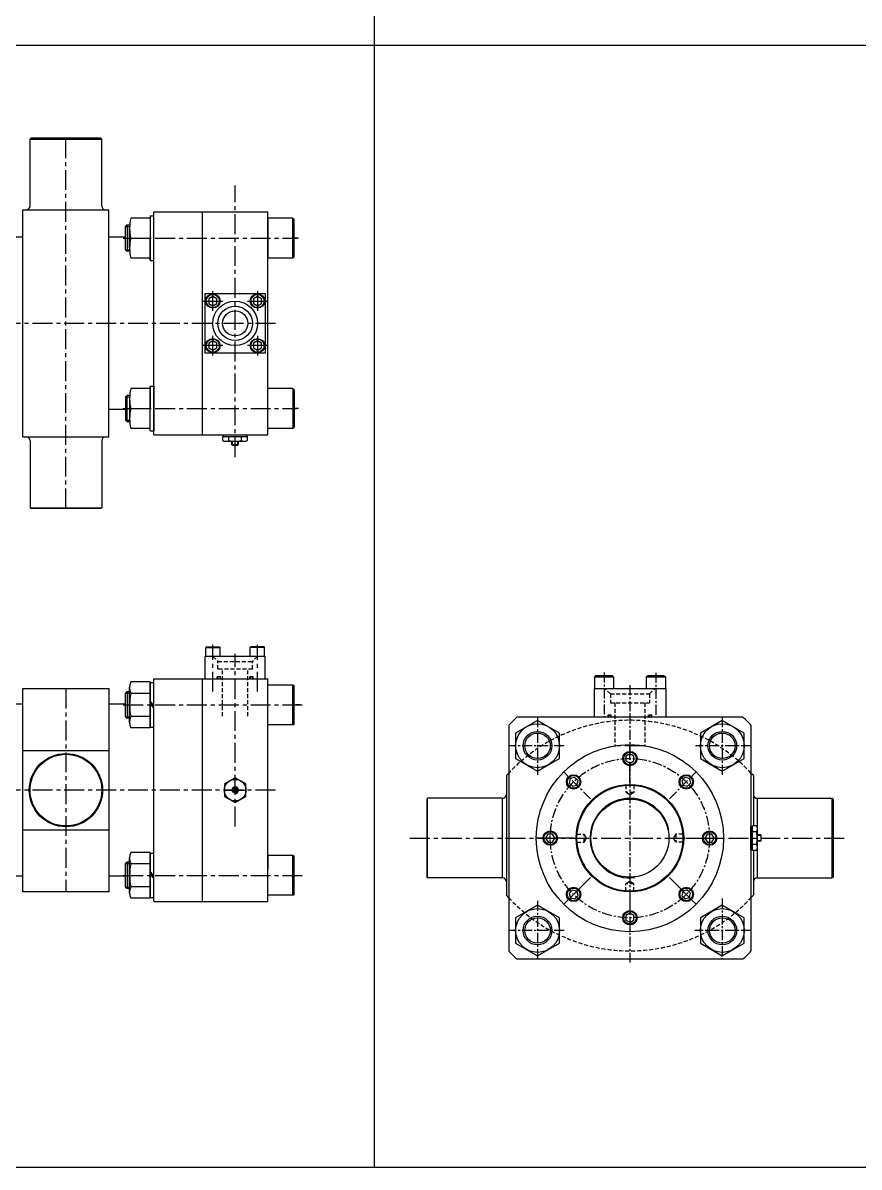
# Model space of a CAD drawing. Extents: x -819 to 9946, y 0 to 4813.
# Drawn here: x 3914 to 4964, y 0 to 1437 of the extents above; entities that cross this region are included whole.
import ezdxf

# ---------------------------------------------------------------- set-up
doc = ezdxf.new("R2010")
doc.units = 0
doc.header["$LTSCALE"] = 10
doc.header["$MEASUREMENT"] = 0
for name, pattern in [('CENTER', [2, 1.25, -0.25, 0.25, -0.25]), ('CENTERX2', [4, 2.5, -0.5, 0.5, -0.5]), ('HIDDENX2', [0.75, 0.5, -0.25])]:
    doc.linetypes.add(name, pattern=pattern)
doc.layers.get('0').update_dxf_attribs({"linetype": 'CONTINUOUS'})
for name, color, linetype in [('BOM-UDEF', 3, 'CONTINUOUS'), ('CEN', 1, 'CENTERX2'), ('DIM', 2, 'CONTINUOUS'), ('HID', 2, 'HIDDENX2'), ('ML', 7, 'CONTINUOUS')]:
    doc.layers.add(name, color=color, linetype=linetype)

msp = doc.modelspace()

# ---------------------------------------------------------------- linework, layer by layer
for p, q in [((4355.884, 0), (4355.884, 2826.778)), ((5972.619, 1408.728), (0, 1408.728)), ((0, 0), (9946.14, 0))]:
    msp.add_line(p, q)
at = {"color": 7, "linetype": 'Continuous'}
for p, q in [((4165.191, 912.628), (4165.191, 917.646)), ((4165.191, 917.646), (4171.53, 917.646)), ((4166.191, 917.646), (4166.191, 919.646)), ((4166.191, 919.646), (4195.368, 919.646)), ((4168.367, 911.646), (4193.193, 911.646)), ((4171.53, 917.646), (4196.368, 917.646)), ((4172.985, 912.628), (4172.985, 917.646)), ((4176.78, 911.901), (4176.78, 911.903)), ((4176.78, 907.146), (4176.78, 911.646)), ((4176.78, 907.146), (4177.28, 906.646)), ((4184.78, 907.146), (4176.78, 907.146)), ((4177.28, 906.646), (4184.28, 906.646)), ((4184.78, 907.146), (4184.28, 906.646)), ((4184.78, 907.146), (4184.78, 911.646)), ((4188.574, 912.628), (4188.574, 917.646)), ((4195.368, 917.646), (4195.368, 919.646)), ((4196.368, 912.628), (4196.368, 917.646)), ((4828.406, 398.56), (4828.406, 427.737)), ((4830.406, 427.737), (4828.406, 427.737)), ((4835.423, 428.737), (4830.406, 428.737)), ((4830.406, 403.899), (4830.406, 428.737)), ((4835.423, 420.943), (4830.406, 420.943)), ((4836.406, 400.736), (4836.406, 425.562)), ((4840.906, 417.149), (4836.406, 417.149)), ((4840.906, 417.149), (4841.406, 416.649)), ((4840.906, 417.149), (4840.906, 409.149)), ((4835.423, 405.355), (4830.406, 405.355)), ((4830.406, 397.56), (4830.406, 403.899)), ((4836.151, 409.149), (4836.149, 409.149)), ((4840.906, 409.149), (4836.406, 409.149)), ((4840.906, 409.149), (4841.406, 409.649)), ((4841.406, 409.649), (4841.406, 416.649)), ((4830.406, 398.56), (4828.406, 398.56)), ((4835.423, 397.56), (4830.406, 397.56))]:
    msp.add_line(p, q, dxfattribs=at)
at = {"color": 1, "linetype": 'CENTER', "ltscale": 5}
msp.add_line((4167.28, 473.406), (4194.28, 473.406), dxfattribs=at)
at = {"color": 7, "linetype": 'Continuous'}
for points in [[(4167.28, 465.612), (4180.78, 457.817), (4194.28, 465.612), (4194.28, 481.2), (4180.78, 488.994), (4167.28, 481.2)], [(4179.336, 475.906), (4177.893, 473.406), (4179.336, 470.906), (4182.223, 470.906), (4183.666, 473.406), (4182.223, 475.906)]]:
    msp.add_lwpolyline(points, close=True, dxfattribs=at)
for radius in [13.5, 3.5]:
    msp.add_circle((4180.78, 473.406), radius, dxfattribs=at)
for centre, radius, start, end in [((4168.367, 917.269), 5.623, 235.615753, 270), ((4169.088, 919.866), 8.22, 241.700645, 298.299355), ((4180.772, 942.993), 31.347, 255.617183, 270.014071), ((4180.787, 942.993), 31.347, 269.985929, 284.382817), ((4192.471, 919.866), 8.22, 241.700645, 298.299355), ((4828.186, 424.84), 8.22, 331.700645, 28.299355), ((4805.059, 413.157), 31.347, 359.985929, 14.382817), ((4805.059, 413.141), 31.347, 345.617183, 0.014071), ((4828.186, 401.458), 8.22, 331.700645, 28.299355), ((4830.783, 400.736), 5.623, 325.615753, 0)]:
    msp.add_arc(centre, radius, start, end, dxfattribs=at)
at = {"layer": 'BOM-UDEF', "color": 0}
for p, q in [((3914.28, 1202.146), (4022.28, 1202.146)), ((3914.28, 917.146), (3914.28, 1202.146)), ((3918.28, 1202.146), (3918.28, 1202.146)), ((4022.28, 917.146), (4022.28, 1202.146)), ((3914.28, 917.146), (4022.28, 917.146)), ((3918.28, 917.146), (3918.28, 917.146)), ((3914.28, 600.906), (4022.28, 600.906)), ((3914.28, 345.906), (3914.28, 600.906)), ((4022.28, 600.906), (4022.28, 345.906)), ((3914.28, 523.406), (4022.28, 523.406)), ((4521.406, 491.609), (4524.406, 494.907)), ((4831.406, 491.609), (4828.406, 494.907)), ((4516.406, 363.149), (4516.406, 463.149)), ((4836.406, 363.149), (4836.406, 463.149)), ((3914.28, 423.406), (4022.28, 423.406)), ((4022.28, 345.906), (3914.28, 345.906)), ((4524.406, 338.278), (4521.406, 341.609)), ((4828.406, 338.278), (4831.406, 341.609))]:
    msp.add_line(p, q, dxfattribs=at)
for radius in [46, 45]:
    msp.add_circle((3968.28, 473.406), radius, dxfattribs=at)
for centre, start, end in [((3918.28, 1207.146), 270, 0), ((3918.28, 912.146), 0, 90), ((4516.406, 358.149), 0, 90), ((4836.406, 358.149), 90, 180)]:
    msp.add_arc(centre, 5, start, end, dxfattribs=at)
at = {"layer": 'CEN'}
for p, q in [((3968.28, 827.146), (3968.28, 1292.146)), ((4180.78, 891.681), (4180.78, 1232.869)), ((4040.311, 1166.646), (4258.576, 1166.646)), ((4260.248, 1166.646), (4254.78, 1166.646)), ((4152.78, 1075.222), (4152.78, 1100.07)), ((4208.78, 1100.07), (4208.78, 1075.222)), ((4140.356, 1087.646), (4165.204, 1087.646)), ((4196.356, 1087.646), (4221.204, 1087.646)), ((4231.307, 1059.646), (3431.612, 1059.646)), ((4152.78, 1019.222), (4152.78, 1044.07)), ((4208.78, 1044.07), (4208.78, 1019.222)), ((4165.204, 1031.646), (4140.356, 1031.646)), ((4221.204, 1031.646), (4196.356, 1031.646)), ((4040.311, 952.646), (4258.576, 952.646)), ((4260.248, 952.646), (4254.78, 952.646)), ((4152.78, 597.111), (4152.78, 655.797)), ((4208.78, 597.111), (4208.78, 655.797)), ((4180.78, 427.716), (4180.78, 644.797)), ((3968.28, 600.906), (3968.28, 345.906)), ((4040.311, 580.406), (4265.11, 580.406)), ((4262.248, 580.406), (4256.78, 580.406)), ((4231.307, 473.406), (3434.73, 473.406)), ((4400.199, 413.149), (4948.068, 413.149)), ((4040.311, 366.406), (4265.11, 366.406)), ((4040.311, 366.406), (4265.11, 366.406))]:
    msp.add_line(p, q, dxfattribs=at)
at = {"layer": 'CEN', "color": 7}
for p, q in [((4048.28, 1183.146), (4045.03, 1183.146)), ((4048.28, 1150.146), (4045.03, 1150.146)), ((4048.28, 969.146), (4045.03, 969.146)), ((4048.28, 936.146), (4045.03, 936.146)), ((4048.28, 596.906), (4045.03, 596.906)), ((4048.28, 563.906), (4045.03, 563.906)), ((4048.28, 382.906), (4045.03, 382.906)), ((4048.28, 349.906), (4045.03, 349.906))]:
    msp.add_line(p, q, dxfattribs=at)
at = {"layer": 'DIM'}
for p, q in [((4043.28, 1181.396), (4048.28, 1181.396)), ((4043.28, 1151.896), (4048.28, 1151.896)), ((4043.28, 967.396), (4048.28, 967.396)), ((4043.28, 937.896), (4048.28, 937.896)), ((4043.28, 595.156), (4048.28, 595.156)), ((4043.28, 565.656), (4048.28, 565.656)), ((4043.28, 381.156), (4048.28, 381.156)), ((4043.28, 351.656), (4048.28, 351.656))]:
    msp.add_line(p, q, dxfattribs=at)
at = {"layer": 'HID'}
for p, q in [((4152.78, 641.406), (4159.18, 635.006)), ((4159.18, 635.006), (4202.38, 635.006)), ((4159.18, 625.406), (4159.18, 635.006)), ((4208.78, 641.406), (4202.38, 635.006)), ((4202.38, 625.406), (4202.38, 635.006)), ((4202.38, 625.406), (4159.18, 625.406)), ((4165.03, 566.38), (4165.03, 625.406)), ((4196.53, 566.38), (4196.53, 625.406)), ((4162.28, 615.806), (4158.28, 615.806)), ((4158.28, 613.406), (4158.28, 615.806)), ((4162.28, 613.406), (4162.28, 615.806)), ((4199.28, 613.406), (4199.28, 615.806)), ((4199.28, 615.806), (4203.28, 615.806)), ((4203.28, 615.806), (4199.28, 615.806)), ((4199.28, 613.406), (4199.28, 615.806)), ((4203.28, 613.406), (4203.28, 615.806)), ((4203.28, 613.406), (4203.28, 615.806)), ((4651.856, 594.199), (4644.906, 601.149)), ((4651.856, 594.199), (4651.856, 583.149)), ((4651.856, 594.199), (4700.956, 594.199)), ((4700.956, 594.199), (4707.906, 601.149)), ((4700.956, 594.199), (4700.956, 583.149)), ((4651.856, 583.149), (4700.956, 583.149)), ((4657.656, 583.149), (4657.656, 529.143)), ((4695.156, 583.149), (4695.156, 529.143)), ((4648.906, 565.149), (4648.906, 567.549)), ((4648.906, 567.549), (4652.906, 567.549)), ((4652.906, 567.549), (4648.906, 567.549)), ((4648.906, 565.149), (4648.906, 567.549)), ((4652.906, 565.149), (4652.906, 567.549)), ((4652.906, 565.149), (4652.906, 567.549)), ((4699.906, 565.149), (4699.906, 567.549)), ((4703.906, 567.549), (4699.906, 567.549)), ((4699.906, 567.549), (4703.906, 567.549)), ((4699.906, 565.149), (4699.906, 567.549)), ((4703.906, 565.149), (4703.906, 567.549)), ((4703.906, 565.149), (4703.906, 567.549)), ((4671.406, 479.649), (4670.707, 480.347)), ((4671.406, 479.649), (4671.406, 470.649)), ((4681.406, 479.649), (4671.406, 479.649)), ((4681.406, 479.649), (4682.104, 480.347)), ((4681.406, 479.649), (4681.406, 470.649)), ((4681.406, 470.649), (4671.406, 470.649)), ((4676.406, 467.483), (4671.406, 470.649)), ((4681.406, 470.649), (4676.406, 467.483)), ((4609.906, 418.149), (4609.207, 418.847)), ((4609.906, 418.149), (4618.906, 418.149)), ((4609.906, 408.149), (4609.906, 418.149)), ((4618.906, 408.149), (4618.906, 418.149)), ((4622.072, 413.149), (4618.906, 418.149)), ((4733.906, 418.149), (4730.74, 413.149)), ((4742.906, 418.149), (4733.906, 418.149)), ((4733.906, 418.149), (4733.906, 408.149)), ((4742.906, 418.149), (4743.604, 418.847)), ((4742.906, 418.149), (4742.906, 408.149)), ((4609.906, 408.149), (4609.207, 407.45)), ((4609.906, 408.149), (4618.906, 408.149)), ((4618.906, 408.149), (4622.072, 413.149)), ((4730.74, 413.149), (4733.906, 408.149)), ((4742.906, 408.149), (4733.906, 408.149)), ((4742.906, 408.149), (4743.604, 407.45)), ((4671.406, 346.649), (4670.707, 345.95)), ((4676.406, 358.815), (4671.406, 355.649)), ((4671.406, 346.649), (4671.406, 355.649)), ((4681.406, 355.649), (4671.406, 355.649)), ((4681.406, 346.649), (4671.406, 346.649)), ((4681.406, 355.649), (4676.406, 358.815)), ((4681.406, 346.649), (4681.406, 355.649)), ((4681.406, 346.649), (4682.104, 345.95))]:
    msp.add_line(p, q, dxfattribs=at)
for centre, radius, start, end in [((4159.611, 614.606), 1.2, 90, 270), ((4160.942, 614.606), 1.2, 270, 90), ((4200.617, 614.606), 1.2, 90, 270), ((4201.948, 614.606), 1.2, 270, 90), ((4676.406, 353.637), 207.512, 42.904557, 137.095443), ((4650.243, 566.349), 1.2, 90, 270), ((4651.575, 566.349), 1.2, 270, 90), ((4701.237, 566.349), 1.2, 90, 270), ((4702.569, 566.349), 1.2, 270, 90), ((4676.406, 478.216), 206.607, 222.63396, 317.36604)]:
    msp.add_arc(centre, radius, start, end, dxfattribs=at)
at = {"layer": 'ML'}
for p, q in [((3924.28, 1292.146), (3923.28, 1291.146)), ((3923.28, 1207.146), (3923.28, 1291.146)), ((3923.28, 1291.146), (4013.28, 1291.146)), ((4012.28, 1292.146), (3924.28, 1292.146)), ((4013.28, 1291.146), (4012.28, 1292.146)), ((4013.28, 1207.146), (4013.28, 1291.146)), ((4018.28, 1202.146), (4018.28, 1202.146)), ((4074.28, 1194.646), (4074.28, 1138.646)), ((4074.28, 1194.646), (4078.78, 1194.646)), ((4078.78, 1199.646), (4221.78, 1199.646)), ((4078.78, 919.646), (4078.78, 1199.646)), ((4078.78, 1138.646), (4078.78, 1194.646)), ((4139.78, 919.646), (4139.78, 1199.646)), ((4221.78, 919.646), (4221.78, 1199.646)), ((4221.78, 919.646), (4221.78, 1199.646)), ((4045.03, 1183.146), (4043.28, 1181.396)), ((4043.28, 1151.896), (4043.28, 1181.396)), ((4043.28, 1154.151), (4043.28, 1179.141)), ((4045.03, 1183.146), (4045.03, 1150.146)), ((4048.28, 1154.151), (4048.28, 1179.141)), ((4074.28, 1191.631), (4049.67, 1191.631)), ((4253.28, 1191.646), (4221.78, 1191.646)), ((4221.78, 1191.646), (4221.78, 1141.646)), ((4253.28, 1141.646), (4253.28, 1191.646)), ((4254.78, 1190.146), (4253.28, 1191.646)), ((4253.28, 1191.646), (4254.78, 1190.146)), ((4254.78, 1143.146), (4254.78, 1190.146)), ((3914.28, 1167.796), (3893.28, 1167.796)), ((4043.28, 1167.796), (4022.28, 1167.796)), ((4049.67, 1166.646), (4074.28, 1166.646)), ((4074.28, 1138.646), (4074.28, 1166.646)), ((4043.28, 1151.896), (4045.03, 1150.146)), ((4074.28, 1141.661), (4049.67, 1141.661)), ((4074.28, 1138.646), (4078.78, 1138.646)), ((4253.28, 1141.646), (4221.78, 1141.646)), ((4253.28, 1141.646), (4254.78, 1143.146)), ((4254.78, 1143.146), (4253.28, 1141.646)), ((4143.28, 1022.146), (4143.28, 1097.146)), ((4143.28, 1097.146), (4218.28, 1097.146)), ((4218.28, 1097.146), (4218.28, 1022.146)), ((4218.28, 1022.146), (4143.28, 1022.146)), ((4074.28, 977.631), (4049.67, 977.631)), ((4074.28, 980.646), (4074.28, 952.646)), ((4074.28, 924.646), (4074.28, 980.646)), ((4074.28, 980.646), (4078.78, 980.646)), ((4078.78, 980.646), (4078.78, 924.646)), ((4253.28, 977.646), (4221.78, 977.646)), ((4221.78, 927.646), (4221.78, 977.646)), ((4253.28, 977.646), (4253.28, 927.646)), ((4253.28, 977.646), (4254.78, 976.146)), ((4254.78, 976.146), (4253.28, 977.646)), ((4043.28, 967.396), (4045.03, 969.146)), ((4043.28, 967.396), (4043.28, 937.896)), ((4043.28, 965.141), (4043.28, 940.151)), ((4045.03, 936.146), (4045.03, 969.146)), ((4048.28, 965.141), (4048.28, 940.151)), ((4254.78, 976.146), (4254.78, 929.146)), ((4043.28, 951.496), (4022.28, 951.496)), ((4049.67, 952.646), (4074.28, 952.646)), ((4045.03, 936.146), (4043.28, 937.896)), ((4074.28, 927.661), (4049.67, 927.661)), ((4074.28, 924.646), (4078.78, 924.646)), ((4253.28, 927.646), (4221.78, 927.646)), ((4254.78, 929.146), (4253.28, 927.646)), ((4253.28, 927.646), (4254.78, 929.146)), ((3923.28, 912.146), (3923.28, 828.146)), ((4013.28, 912.146), (4013.28, 828.146)), ((4018.28, 917.146), (4018.28, 917.146)), ((4078.78, 919.646), (4221.78, 919.646)), ((4078.78, 919.646), (4221.78, 919.646)), ((3924.28, 827.146), (3923.28, 828.146)), ((3923.28, 828.146), (4013.28, 828.146)), ((4012.28, 827.146), (3924.28, 827.146)), ((4013.28, 828.146), (4012.28, 827.146)), ((4144.48, 653.406), (4143.78, 652.706)), ((4143.78, 652.706), (4161.78, 652.706)), ((4143.78, 641.406), (4143.78, 652.706)), ((4144.48, 653.406), (4161.08, 653.406)), ((4161.08, 653.406), (4161.78, 652.706)), ((4161.78, 641.406), (4161.78, 652.706)), ((4200.48, 653.406), (4199.78, 652.706)), ((4217.78, 652.706), (4199.78, 652.706)), ((4199.78, 641.406), (4199.78, 652.706)), ((4217.08, 653.406), (4200.48, 653.406)), ((4217.08, 653.406), (4217.78, 652.706)), ((4217.78, 641.406), (4217.78, 652.706)), ((4218.28, 641.406), (4143.28, 641.406)), ((4143.28, 613.406), (4143.28, 641.406)), ((4218.28, 613.406), (4218.28, 641.406)), ((4074.28, 609.256), (4049.672, 609.256)), ((4074.28, 551.556), (4074.28, 609.256)), ((4074.28, 608.406), (4074.28, 552.406)), ((4074.28, 608.406), (4078.78, 608.406)), ((4078.78, 613.406), (4221.78, 613.406)), ((4078.78, 333.406), (4078.78, 613.406)), ((4078.78, 333.406), (4078.78, 613.406)), ((4078.78, 552.406), (4078.78, 608.406)), ((4139.78, 333.406), (4139.78, 613.406)), ((4221.78, 333.406), (4221.78, 613.406)), ((4221.78, 333.406), (4221.78, 613.406)), ((4221.78, 552.406), (4221.78, 608.406)), ((4253.28, 605.406), (4221.78, 605.406)), ((4253.28, 555.406), (4253.28, 605.406)), ((4253.28, 605.406), (4254.78, 603.906)), ((4254.78, 603.906), (4253.28, 605.406)), ((4254.78, 556.906), (4254.78, 603.906)), ((4631.906, 615.649), (4633.406, 617.149)), ((4631.906, 615.649), (4655.906, 615.649)), ((4631.906, 615.649), (4631.906, 601.149)), ((4654.406, 617.149), (4633.406, 617.149)), ((4654.406, 617.149), (4655.906, 615.649)), ((4655.906, 615.649), (4655.906, 601.149)), ((4696.906, 615.649), (4698.406, 617.149)), ((4696.906, 615.649), (4720.906, 615.649)), ((4696.906, 615.649), (4696.906, 601.149)), ((4719.406, 617.149), (4698.406, 617.149)), ((4719.406, 617.149), (4720.906, 615.649)), ((4720.906, 615.649), (4720.906, 601.149)), ((4045.03, 596.906), (4043.28, 595.156)), ((4043.28, 565.656), (4043.28, 595.156)), ((4045.03, 596.906), (4045.03, 563.906)), ((4048.28, 558.19), (4048.28, 602.622)), ((4074.28, 594.831), (4049.672, 594.831)), ((4631.406, 601.149), (4631.406, 565.149)), ((4631.406, 601.149), (4721.406, 601.149)), ((4721.406, 601.149), (4721.406, 565.149)), ((3914.28, 581.556), (3893.28, 581.556)), ((4043.28, 581.556), (4022.28, 581.556)), ((4078.78, 579.274), (4074.28, 585.642)), ((4078.78, 576.26), (4074.28, 582.628)), ((4043.28, 565.656), (4045.03, 563.906)), ((4074.28, 565.981), (4049.672, 565.981)), ((4818.334, 565.149), (4534.478, 565.149)), ((4074.28, 551.556), (4049.672, 551.556)), ((4074.28, 552.406), (4078.78, 552.406)), ((4253.28, 555.406), (4221.78, 555.406)), ((4254.78, 556.906), (4253.28, 555.406)), ((4253.28, 555.406), (4254.78, 556.906)), ((4524.406, 555.077), (4524.406, 271.221)), ((4828.406, 555.077), (4828.406, 271.221)), ((4521.406, 491.609), (4521.406, 341.609)), ((4831.406, 491.609), (4831.406, 428.737)), ((4422.406, 463.149), (4421.406, 462.149)), ((4421.406, 462.149), (4421.406, 364.149)), ((4516.406, 463.149), (4422.406, 463.149)), ((4422.406, 363.149), (4422.406, 463.149)), ((4836.406, 463.149), (4930.406, 463.149)), ((4930.406, 463.149), (4931.406, 462.149)), ((4930.406, 363.149), (4930.406, 463.149)), ((4931.406, 462.149), (4931.406, 364.149)), ((4048.28, 344.19), (4048.28, 388.622)), ((4074.28, 395.256), (4049.672, 395.256)), ((4074.28, 337.556), (4074.28, 395.256)), ((4074.28, 394.406), (4074.28, 338.406)), ((4074.28, 394.406), (4078.78, 394.406)), ((4078.78, 338.406), (4078.78, 394.406)), ((4253.28, 391.406), (4221.78, 391.406)), ((4221.78, 391.406), (4221.78, 374.365)), ((4253.28, 341.406), (4253.28, 391.406)), ((4254.78, 389.906), (4253.28, 391.406)), ((4253.28, 391.406), (4254.78, 389.906)), ((4254.78, 342.906), (4254.78, 389.906)), ((4831.406, 397.56), (4831.406, 341.609)), ((4045.03, 382.906), (4043.28, 381.156)), ((4043.28, 351.656), (4043.28, 381.156)), ((4045.03, 382.906), (4045.03, 349.906)), ((4074.28, 380.831), (4049.672, 380.831)), ((3914.28, 365.256), (3893.28, 365.256)), ((4043.28, 365.256), (4022.28, 365.256)), ((4078.78, 365.274), (4074.28, 371.642)), ((4078.78, 362.26), (4074.28, 368.628)), ((4421.406, 364.149), (4422.406, 363.149)), ((4516.406, 363.149), (4422.406, 363.149)), ((4836.406, 363.149), (4930.406, 363.149)), ((4931.406, 364.149), (4930.406, 363.149)), ((4043.28, 351.656), (4045.03, 349.906)), ((4074.28, 351.981), (4049.672, 351.981)), ((4074.28, 337.556), (4049.672, 337.556)), ((4074.28, 338.406), (4078.78, 338.406)), ((4078.78, 333.406), (4221.78, 333.406)), ((4253.28, 341.406), (4221.78, 341.406)), ((4253.28, 341.406), (4254.78, 342.906)), ((4254.78, 342.906), (4253.28, 341.406)), ((4818.334, 261.149), (4534.478, 261.149))]:
    msp.add_line(p, q, dxfattribs=at)
at = {"layer": 'ML', "color": 2}
for p, q in [((4177.28, 911.841), (4177.28, 911.843)), ((4177.28, 906.646), (4177.28, 911.646)), ((4184.28, 906.646), (4184.28, 911.646)), ((4836.211, 409.649), (4836.209, 409.649)), ((4841.406, 416.649), (4836.406, 416.649)), ((4841.406, 409.649), (4836.406, 409.649))]:
    msp.add_line(p, q, dxfattribs=at)
at = {"layer": 'ML', "color": 1, "linetype": 'CENTER'}
for p, q in [((4643.906, 621.149), (4643.906, 565.149)), ((4708.906, 620.689), (4708.906, 565.149)), ((4676.406, 605.149), (4676.406, 561.149)), ((4560.406, 565.149), (4560.406, 490.423)), ((4676.406, 569.149), (4676.406, 257.149)), ((4792.406, 565.149), (4792.406, 490.243)), ((4593.687, 529.149), (4524.406, 529.149)), ((4828.406, 529.149), (4758.842, 529.149)), ((4626.908, 462.646), (4593.321, 496.234)), ((4626.908, 462.646), (4593.321, 496.234)), ((4725.903, 462.646), (4759.491, 496.234)), ((4626.908, 363.651), (4593.321, 330.064)), ((4725.903, 363.651), (4759.491, 330.064)), ((4560.406, 334.332), (4560.406, 261.149)), ((4792.406, 337.397), (4792.406, 261.149)), ((4593.798, 297.149), (4524.406, 297.149)), ((4828.406, 297.149), (4757.927, 297.149))]:
    msp.add_line(p, q, dxfattribs=at)
at = {"layer": 'ML', "color": 1, "linetype": 'CENTERX2'}
for p, q in [((4695.156, 529.149), (4657.656, 529.149)), ((4676.406, 483.149), (4676.406, 530.649)), ((4676.406, 483.149), (4676.406, 530.649)), ((4606.406, 413.149), (4558.906, 413.149)), ((4606.406, 413.149), (4558.906, 413.149)), ((4746.406, 413.149), (4793.906, 413.149)), ((4746.406, 413.149), (4793.906, 413.149)), ((4626.908, 363.651), (4593.321, 330.064)), ((4725.903, 363.651), (4759.491, 330.064)), ((4676.406, 343.149), (4676.406, 295.649)), ((4676.406, 343.149), (4676.406, 295.649))]:
    msp.add_line(p, q, dxfattribs=at)
at = {"layer": 'ML'}
for points in [[(4152.78, 1093.496), (4147.713, 1090.571), (4147.713, 1084.721), (4152.78, 1081.796), (4157.846, 1084.721), (4157.846, 1090.571)], [(4208.78, 1093.496), (4203.713, 1090.571), (4203.713, 1084.721), (4208.78, 1081.796), (4213.846, 1084.721), (4213.846, 1090.571)], [(4152.78, 1037.496), (4147.713, 1034.571), (4147.713, 1028.721), (4152.78, 1025.796), (4157.846, 1028.721), (4157.846, 1034.571)], [(4208.78, 1037.496), (4203.713, 1034.571), (4203.713, 1028.721), (4208.78, 1025.796), (4213.846, 1028.721), (4213.846, 1034.571)], [(4587.906, 545.026), (4560.406, 560.903), (4532.906, 545.026), (4532.906, 513.272), (4560.406, 497.395), (4587.906, 513.272)], [(4819.906, 545.026), (4792.406, 560.903), (4764.906, 545.026), (4764.906, 513.272), (4792.406, 497.395), (4819.906, 513.272)], [(4671.478, 510.137), (4676.55, 507.375), (4681.478, 510.387), (4681.334, 516.161), (4676.261, 518.922), (4671.334, 515.911)], [(4604.34, 478.245), (4609.88, 479.879), (4611.235, 485.493), (4607.05, 489.474), (4601.511, 487.84), (4600.156, 482.226)], [(4741.502, 485.214), (4743.136, 479.675), (4748.75, 478.32), (4752.731, 482.505), (4751.097, 488.044), (4745.483, 489.399)], [(4579.418, 408.221), (4582.179, 413.293), (4579.168, 418.221), (4573.394, 418.077), (4570.632, 413.005), (4573.644, 408.077)], [(4773.394, 418.077), (4770.632, 413.005), (4773.644, 408.077), (4779.418, 408.221), (4782.179, 413.293), (4779.168, 418.221)], [(4611.309, 341.083), (4609.676, 346.623), (4604.061, 347.978), (4600.081, 343.793), (4601.715, 338.254), (4607.329, 336.899)], [(4748.471, 348.052), (4742.932, 346.419), (4741.577, 340.804), (4745.762, 336.824), (4751.301, 338.458), (4752.656, 344.072)], [(4587.906, 313.026), (4560.406, 328.903), (4532.906, 313.026), (4532.906, 281.272), (4560.406, 265.395), (4587.906, 281.272)], [(4681.334, 316.161), (4676.261, 318.922), (4671.334, 315.911), (4671.478, 310.137), (4676.55, 307.375), (4681.478, 310.387)], [(4819.906, 313.026), (4792.406, 328.903), (4764.906, 313.026), (4764.906, 281.272), (4792.406, 265.395), (4819.906, 281.272)]]:
    msp.add_lwpolyline(points, close=True, dxfattribs=at)
for centre, radius in [((4152.78, 1087.646), 9), ((4152.78, 1087.646), 8.3), ((4208.78, 1087.646), 9), ((4208.78, 1087.646), 8.3), ((4180.78, 1059.646), 28), ((4180.78, 1059.646), 21.6), ((4180.78, 1059.646), 15.75), ((4152.78, 1031.646), 9), ((4152.78, 1031.646), 8.3), ((4208.78, 1031.646), 9), ((4208.78, 1031.646), 8.3), ((4560.406, 529.149), 27.5), ((4560.406, 529.149), 18), ((4792.406, 529.149), 27.5), ((4792.406, 529.149), 18), ((4676.406, 413.149), 117.5), ((4676.406, 513.149), 9), ((4676.406, 513.149), 8), ((4605.695, 483.86), 9), ((4605.695, 483.86), 8), ((4747.117, 483.86), 9), ((4747.117, 483.86), 8), ((4676.406, 413.149), 67.5), ((4676.406, 413.149), 66.5), ((4676.406, 413.149), 49), ((4576.406, 413.149), 9), ((4576.406, 413.149), 8), ((4776.406, 413.149), 9), ((4776.406, 413.149), 8), ((4605.695, 342.438), 9), ((4605.695, 342.438), 8), ((4747.117, 342.438), 9), ((4747.117, 342.438), 8), ((4560.406, 297.149), 27.5), ((4676.406, 313.149), 9), ((4676.406, 313.149), 8), ((4792.406, 297.149), 27.5), ((4560.406, 297.149), 18), ((4792.406, 297.149), 18)]:
    msp.add_circle(centre, radius, dxfattribs=at)
at = {"layer": 'ML', "color": 2}
for centre in [(4560.406, 529.149), (4792.406, 529.149), (4560.406, 297.149), (4792.406, 297.149)]:
    msp.add_circle(centre, 16, dxfattribs=at)
at = {"layer": 'ML', "color": 1, "linetype": 'CENTER'}
msp.add_circle((4676.406, 413.149), 100, dxfattribs=at)
at = {"layer": 'ML'}
for centre, radius, start, end in [((4018.28, 1207.146), 5, 180, 270), ((4105.111, 1179.138), 56.832, 167.301914, 192.698086), ((4105.111, 1154.154), 56.832, 167.301914, 192.698086), ((4105.111, 965.138), 56.832, 167.301914, 192.698086), ((4105.111, 940.154), 56.832, 167.301914, 192.698086), ((4018.28, 912.146), 5, 90, 180), ((4067.53, 602.043), 19.259, 158.006681, 201.993319), ((4123.672, 580.406), 75.393, 168.969506, 191.030494), ((4067.53, 558.768), 19.259, 158.006681, 201.993319), ((4676.406, 413.149), 207.96, 133.037417, 136.962583), ((4676.406, 413.149), 207.96, 43.037417, 46.962583), ((4516.406, 468.149), 5, 270, 0), ((4836.406, 468.149), 5, 180, 270), ((4067.53, 388.043), 19.259, 158.006681, 201.993319), ((4123.672, 366.406), 75.393, 168.969506, 191.030494), ((4067.53, 344.768), 19.259, 158.006681, 201.993319), ((4676.406, 413.149), 207.96, 223.037417, 226.962583), ((4676.406, 413.149), 207.96, 313.037417, 316.962583)]:
    msp.add_arc(centre, radius, start, end, dxfattribs=at)
at = {"layer": 'ML', "color": 2}
for centre, radius, start, end in [((4180.78, 473.406), 4, 270, 180), ((4676.406, 413.149), 50, 12.182673, 277.349562)]:
    msp.add_arc(centre, radius, start, end, dxfattribs=at)

doc.saveas('drawing.dxf')
